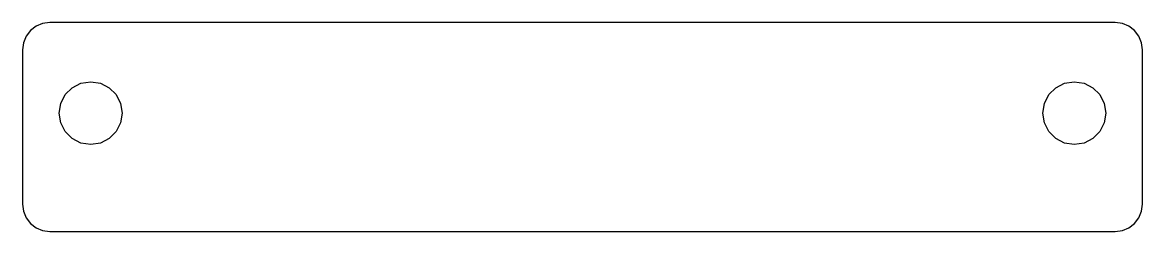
# Model space of a CAD drawing. Header units: metres. Extents: x -20.5 to 20.5, y -3.8 to 3.8.
import ezdxf

# ---------------------------------------------------------------- set-up
doc = ezdxf.new("R2010")
doc.units = ezdxf.units.M

msp = doc.modelspace()

# ---------------------------------------------------------------- linework, layer by layer
for p, q in [((-20, 3.69102), (-20.2071, 3.5321)), ((-19.7588, 3.79092), (-20, 3.69102)), ((-19.5, 3.825), (-19.7588, 3.79092)), ((19.5, 3.825), (-19.5, 3.825)), ((19.7588, 3.79092), (19.5, 3.825)), ((20, 3.69102), (19.7588, 3.79092)), ((20.2071, 3.5321), (20, 3.69102)), ((-20.366, 3.325), (-20.4659, 3.08382)), ((-20.2071, 3.5321), (-20.366, 3.325)), ((20.366, 3.325), (20.2071, 3.5321)), ((20.4659, 3.08382), (20.366, 3.325)), ((-20.4659, 3.08382), (-20.5, 2.825)), ((20.5, 2.825), (20.4659, 3.08382)), ((-20.5, 2.825), (-20.5, -2.825)), ((20.5, -2.825), (20.5, 2.825)), ((-18.3554, 1.60071), (-18, 1.657)), ((-18, 1.657), (-17.6446, 1.60071)), ((17.6446, 1.60071), (18, 1.657)), ((18, 1.657), (18.3554, 1.60071)), ((-18.9304, 1.18295), (-18.6759, 1.43736)), ((-18.6759, 1.43736), (-18.3554, 1.60071)), ((-17.6446, 1.60071), (-17.324, 1.43736)), ((-17.324, 1.43736), (-17.0696, 1.18295)), ((17.0696, 1.18295), (17.324, 1.43736)), ((17.324, 1.43736), (17.6446, 1.60071)), ((18.3554, 1.60071), (18.6759, 1.43736)), ((18.6759, 1.43736), (18.9304, 1.18295)), ((-19.15, 0.506989), (-19.0937, 0.862366)), ((-19.0937, 0.862366), (-18.9304, 1.18295)), ((-17.0696, 1.18295), (-16.9063, 0.862366)), ((-16.9063, 0.862366), (-16.85, 0.506989)), ((16.85, 0.506989), (16.9063, 0.862366)), ((16.9063, 0.862366), (17.0696, 1.18295)), ((18.9304, 1.18295), (19.0937, 0.862366)), ((19.0937, 0.862366), (19.15, 0.506989)), ((-19.0937, 0.151627), (-19.15, 0.506989)), ((-16.85, 0.506989), (-16.9063, 0.151627)), ((16.9063, 0.151627), (16.85, 0.506989)), ((19.15, 0.506989), (19.0937, 0.151627)), ((-18.9304, -0.168945), (-19.0937, 0.151627)), ((-16.9063, 0.151627), (-17.0696, -0.168945)), ((17.0696, -0.168945), (16.9063, 0.151627)), ((19.0937, 0.151627), (18.9304, -0.168945)), ((-18.6759, -0.423355), (-18.9304, -0.168945)), ((-17.0696, -0.168945), (-17.324, -0.423355)), ((17.324, -0.423355), (17.0696, -0.168945)), ((18.9304, -0.168945), (18.6759, -0.423355)), ((-18.3554, -0.5867), (-18.6759, -0.423355)), ((-18, -0.64299), (-18.3554, -0.5867)), ((-17.6446, -0.5867), (-18, -0.64299)), ((-17.324, -0.423355), (-17.6446, -0.5867)), ((17.6446, -0.5867), (17.324, -0.423355)), ((18, -0.64299), (17.6446, -0.5867)), ((18.3554, -0.5867), (18, -0.64299)), ((18.6759, -0.423355), (18.3554, -0.5867)), ((-20.5, -2.825), (-20.4659, -3.08382)), ((20.4659, -3.08382), (20.5, -2.825)), ((-20.4659, -3.08382), (-20.366, -3.325)), ((20.366, -3.325), (20.4659, -3.08382)), ((-20.366, -3.325), (-20.2071, -3.5321)), ((-20.2071, -3.5321), (-20, -3.69102)), ((20, -3.69102), (20.2071, -3.5321)), ((20.2071, -3.5321), (20.366, -3.325)), ((-20, -3.69102), (-19.7588, -3.79092)), ((-19.7588, -3.79092), (-19.5, -3.825)), ((-19.5, -3.825), (19.5, -3.825)), ((19.5, -3.825), (19.7588, -3.79092)), ((19.7588, -3.79092), (20, -3.69102))]:
    msp.add_line(p, q)

doc.saveas('drawing.dxf')
